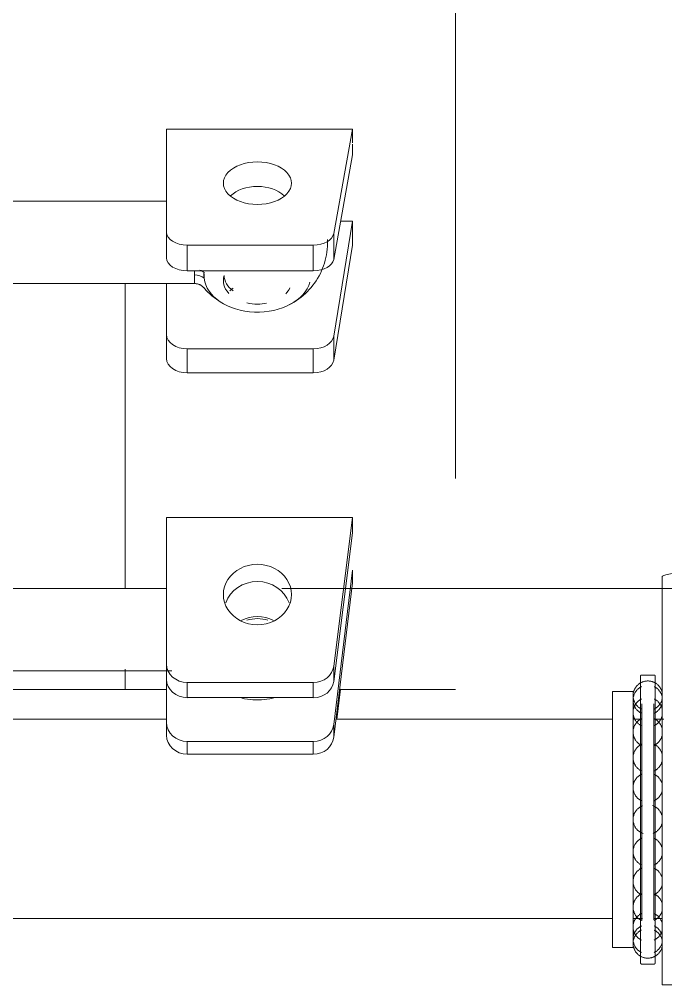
# Model space of a CAD drawing. Extents: x -181672 to 290600, y -29000 to 395522.
# Drawn here: x -6300.2 to -6143.7, y 37139 to 37372.8 of the extents above; entities that cross this region are included whole.
import ezdxf

# ---------------------------------------------------------------- set-up
doc = ezdxf.new("R2010")
doc.units = 0
doc.header["$LTSCALE"] = 10
doc.layers.add('XFM7P20PCW$0$M-EQPM-2', color=252, linetype='Continuous', lineweight=9)
doc.layers.add('XFM7P20PCW$0$M-EQPM-3', color=252, linetype='Continuous', lineweight=9)

# ---------------------------------------------------------------- blocks, each defined once
blk = doc.blocks.new('XFM7P20PCW$0$A$C33a3deab')
at = {"layer": 'XFM7P20PCW$0$M-EQPM-2'}
for p, q in [((949.99, 1354.91), (949.99, 1744.92)), ((894.49, 1472.92), (894.49, 1505.03)), ((901.69, 1505.47), (901.69, 1462.92)), ((796.18, 1472.92), (870.13, 1472.92)), ((870.13, 1472.92), (796.18, 1472.92)), ((796.18, 1472.92), (870.13, 1472.92)), ((870.13, 1472.92), (796.18, 1472.92)), ((889.56, 1472.92), (893.57, 1472.92)), ((894.39, 1472.92), (889.56, 1472.92)), ((889.56, 1472.92), (894.39, 1472.92)), ((893.57, 1472.92), (889.56, 1472.92)), ((894.49, 1462.92), (894.49, 1472.92)), ((758.72, 1417.92), (758.72, 1462.92)), ((758.72, 1462.92), (762.06, 1462.92)), ((758.72, 1462.92), (783.71, 1462.92)), ((762.35, 1462.92), (764.96, 1462.92)), ((789.95, 1462.92), (764.96, 1462.92)), ((789.95, 1462.92), (783.71, 1462.92)), ((783.71, 1462.92), (789.95, 1462.92)), ((796.13, 1462.92), (808.52, 1462.92)), ((814.33, 1462.92), (796.13, 1462.92)), ((814.33, 1462.92), (808.52, 1462.92)), ((808.52, 1462.92), (814.33, 1462.92)), ((852.84, 1417.92), (852.84, 1462.92)), ((852.84, 1462.92), (856.53, 1462.92)), ((852.84, 1462.92), (888.34, 1462.92)), ((892.03, 1462.92), (856.53, 1462.92)), ((865.56, 1462.92), (868.65, 1462.92)), ((865.56, 1462.92), (870.05, 1462.92)), ((870.05, 1462.92), (868.65, 1462.92)), ((892.03, 1462.92), (888.34, 1462.92)), ((888.34, 1462.92), (892.03, 1462.92)), ((889.75, 1462.92), (902.46, 1462.92)), ((905.55, 1462.92), (889.75, 1462.92)), ((894.39, 1462.92), (901.79, 1462.92)), ((901.79, 1462.92), (894.39, 1462.92)), ((905.55, 1462.92), (902.46, 1462.92)), ((902.46, 1462.92), (905.55, 1462.92)), ((793.08, 1457.92), (786.83, 1457.92)), ((786.83, 1457.92), (786.83, 1427.4)), ((793.08, 1427.4), (793.08, 1457.92)), ((817.77, 1457.92), (811.96, 1457.92)), ((811.96, 1457.92), (811.96, 1427.4)), ((817.77, 1427.4), (817.77, 1457.92)), ((896.46, 1457.92), (892.78, 1457.92)), ((892.78, 1457.92), (892.78, 1427.4)), ((896.46, 1427.4), (896.46, 1457.92)), ((910.16, 1457.92), (907.07, 1457.92)), ((907.07, 1457.92), (907.07, 1427.4)), ((910.16, 1427.4), (910.16, 1457.92)), ((870, 636.55), (869.99, 1434.99)), ((786.83, 1427.4), (793.08, 1427.4)), ((811.96, 1427.4), (817.77, 1427.4)), ((892.78, 1427.4), (896.46, 1427.4)), ((907.07, 1427.4), (910.16, 1427.4)), ((784.05, 1422.43), (758.72, 1417.92)), ((764.96, 1417.92), (790.3, 1422.43)), ((808.9, 1422.43), (781.03, 1417.92)), ((790.3, 1422.43), (784.05, 1422.43)), ((786.84, 1417.92), (814.71, 1422.43)), ((814.71, 1422.43), (808.9, 1422.43)), ((888.83, 1422.43), (852.84, 1417.92)), ((856.53, 1417.92), (892.52, 1422.43)), ((902.97, 1422.43), (865.56, 1417.92)), ((868.65, 1417.92), (906.06, 1422.43)), ((892.52, 1422.43), (888.83, 1422.43)), ((901.69, 1421.9), (901.69, 1354.91)), ((906.06, 1422.43), (902.97, 1422.43)), ((781.03, 1417.92), (781.03, 1420.78)), ((901.74, 1421.71), (894.39, 1420.83)), ((894.49, 1392.92), (894.49, 1421.03)), ((762.06, 1417.92), (758.72, 1417.92)), ((764.96, 1417.92), (762.35, 1417.92)), ((786.84, 1417.92), (781.03, 1417.92)), ((856.53, 1417.92), (852.84, 1417.92)), ((868.65, 1417.92), (865.56, 1417.92)), ((843.4, 1392.92), (490, 1392.92)), ((490, 1392.92), (818.58, 1392.92)), ((818.58, 1392.92), (490, 1392.92)), ((558.32, 1392.92), (842.58, 1392.92)), ((869.99, 1342.8), (869.99, 1392.92)), ((894.99, 1354.91), (894.99, 1349.91)), ((894.99, 1354.91), (897.91, 1354.91)), ((956.99, 1354.91), (894.99, 1354.91)), ((898.73, 1354.91), (901.53, 1354.91)), ((902.5, 1354.91), (934.09, 1354.91)), ((934.54, 1354.91), (949.48, 1354.91)), ((950.45, 1354.91), (956.99, 1354.91)), ((956.99, 1349.91), (956.99, 1354.91)), ((897.91, 1349.91), (894.99, 1349.91)), ((894.99, 1349.91), (956.99, 1349.91)), ((901.53, 1349.91), (898.73, 1349.91)), ((901.69, 1349.91), (901.69, 1347.86)), ((934.09, 1349.91), (902.5, 1349.91)), ((949.48, 1349.91), (934.54, 1349.91)), ((949.99, 1347.7), (949.99, 1349.91)), ((956.99, 1349.91), (950.45, 1349.91)), ((890.99, 1347.86), (890.99, 1344.89)), ((925.99, 1348.16), (891.39, 1348.16)), ((891.39, 1348.16), (901.68, 1348.16)), ((897.94, 1347.86), (925.99, 1347.86)), ((901.52, 1347.86), (898.63, 1347.86)), ((900.01, 1348.16), (901.56, 1348.16)), ((901.56, 1348.16), (900.01, 1348.16)), ((901.56, 1348.16), (925.99, 1348.16)), ((925.99, 1348.16), (950.42, 1348.16)), ((925.99, 1348.16), (960.59, 1348.16)), ((950.46, 1347.86), (925.99, 1347.86)), ((960.59, 1348.16), (949.99, 1348.16)), ((951.97, 1348.16), (950.42, 1348.16)), ((950.42, 1348.16), (951.97, 1348.16)), ((960.99, 1344.89), (960.99, 1347.86)), ((925.99, 1344.89), (897.94, 1344.89)), ((898.63, 1344.89), (901.69, 1344.89)), ((901.69, 1344.89), (901.69, 1342.52)), ((925.99, 1344.89), (950.29, 1344.89)), ((949.99, 1342.9), (949.99, 1344.89)), ((965.99, 1342.91), (867.17, 1342.91)), ((965.99, 1342.91), (867.17, 1342.91)), ((868.41, 1342.91), (867.17, 1342.91)), ((869.99, 1342.91), (901.72, 1342.91)), ((901.68, 1344.59), (891.39, 1344.59)), ((891.39, 1344.59), (925.99, 1344.59)), ((900.01, 1344.59), (901.56, 1344.59)), ((901.56, 1344.59), (900.01, 1344.59)), ((925.99, 1344.59), (901.56, 1344.59)), ((902.43, 1342.91), (925.99, 1342.91)), ((950.42, 1344.59), (925.99, 1344.59)), ((960.59, 1344.59), (925.99, 1344.59)), ((934.1, 1342.91), (925.99, 1342.91)), ((949.56, 1342.91), (934.84, 1342.91)), ((949.95, 1342.91), (965.99, 1342.91)), ((949.98, 1344.59), (960.59, 1344.59)), ((951.97, 1344.59), (950.42, 1344.59)), ((950.42, 1344.59), (951.97, 1344.59)), ((965.99, 1335.91), (965.99, 1342.91))]:
    blk.add_line(p, q, dxfattribs=at)
at = {"layer": 'XFM7P20PCW$0$M-EQPM-2', "flags": 128}
for points in [[(892.42, 1346.37), (892.42, 1346.51), (892.43, 1346.66), (892.44, 1346.8), (892.46, 1346.94), (892.49, 1347.08), (892.52, 1347.22), (892.56, 1347.36), (892.6, 1347.5), (892.65, 1347.63), (892.7, 1347.76), (892.76, 1347.89), (892.82, 1348.02), (892.89, 1348.15), (892.96, 1348.27), (893.04, 1348.39), (893.13, 1348.5), (893.21, 1348.62), (893.3, 1348.73), (893.4, 1348.83), (893.5, 1348.93), (893.61, 1349.03), (893.71, 1349.12), (893.83, 1349.21), (893.94, 1349.3), (894.06, 1349.38), (894.18, 1349.45), (894.31, 1349.52), (894.43, 1349.59), (894.56, 1349.65), (894.7, 1349.7), (894.83, 1349.75), (894.97, 1349.79), (895.1, 1349.83), (895.24, 1349.86), (895.38, 1349.89)], [(893.78, 1347.89), (893.84, 1348.02), (893.91, 1348.15), (893.99, 1348.27), (894.06, 1348.39), (894.15, 1348.5), (894.24, 1348.62), (894.33, 1348.73), (894.42, 1348.83), (894.52, 1348.93), (894.63, 1349.03), (894.74, 1349.12), (894.85, 1349.21), (894.96, 1349.3), (895.08, 1349.38), (895.2, 1349.45), (895.33, 1349.52), (895.46, 1349.59), (895.59, 1349.65), (895.72, 1349.7), (895.85, 1349.75), (895.99, 1349.79), (896.13, 1349.83), (896.27, 1349.86), (896.41, 1349.89), (896.55, 1349.91), (896.69, 1349.93), (896.83, 1349.94)], [(893.78, 1347.89), (893.84, 1348.02), (893.91, 1348.15), (893.99, 1348.27), (894.06, 1348.39), (894.15, 1348.5), (894.24, 1348.62), (894.33, 1348.73), (894.42, 1348.83), (894.52, 1348.93), (894.63, 1349.03), (894.74, 1349.12), (894.85, 1349.21), (894.96, 1349.3), (895.08, 1349.38), (895.2, 1349.45), (895.33, 1349.52), (895.46, 1349.59), (895.59, 1349.65), (895.72, 1349.7), (895.85, 1349.75), (895.99, 1349.79), (896.13, 1349.83), (896.27, 1349.86)], [(896.7, 1349.87), (896.84, 1349.84), (896.98, 1349.8), (897.11, 1349.76), (897.25, 1349.71), (897.38, 1349.66), (897.51, 1349.6), (897.64, 1349.54), (897.77, 1349.47), (897.89, 1349.4), (898.01, 1349.32), (898.12, 1349.24), (898.24, 1349.15), (898.35, 1349.06), (898.45, 1348.96), (898.55, 1348.86), (898.65, 1348.76), (898.74, 1348.65), (898.83, 1348.54), (898.92, 1348.42), (899, 1348.3), (899.07, 1348.18), (899.14, 1348.06), (899.21, 1347.93)], [(896.78, 1347.89), (896.84, 1348.02), (896.91, 1348.15), (896.98, 1348.27), (897.06, 1348.39), (897.14, 1348.5), (897.23, 1348.62), (897.32, 1348.73), (897.42, 1348.83), (897.52, 1348.93), (897.63, 1349.03), (897.73, 1349.12), (897.85, 1349.21), (897.96, 1349.3), (898.08, 1349.38), (898.2, 1349.45), (898.33, 1349.52), (898.45, 1349.59), (898.58, 1349.65), (898.72, 1349.7), (898.85, 1349.75), (898.99, 1349.79), (899.12, 1349.83), (899.26, 1349.86), (899.4, 1349.89), (899.54, 1349.91), (899.69, 1349.93), (899.83, 1349.94), (899.97, 1349.94)], [(896.78, 1347.89), (896.84, 1348.02), (896.91, 1348.15), (896.98, 1348.27), (897.06, 1348.39), (897.14, 1348.5), (897.23, 1348.62), (897.32, 1348.73), (897.42, 1348.83), (897.52, 1348.93), (897.63, 1349.03), (897.73, 1349.12), (897.85, 1349.21), (897.96, 1349.3), (898.08, 1349.38), (898.2, 1349.45), (898.33, 1349.52), (898.45, 1349.59), (898.58, 1349.65), (898.72, 1349.7), (898.85, 1349.75), (898.99, 1349.79), (899.12, 1349.83), (899.26, 1349.86)], [(897.72, 1349.87), (897.86, 1349.84), (898, 1349.8), (898.14, 1349.76), (898.27, 1349.71), (898.4, 1349.66), (898.53, 1349.6), (898.66, 1349.54), (898.79, 1349.47), (898.91, 1349.4), (899.03, 1349.32), (899.15, 1349.24), (899.26, 1349.15), (899.37, 1349.06), (899.47, 1348.96), (899.57, 1348.86), (899.67, 1348.76), (899.77, 1348.65), (899.85, 1348.54), (899.94, 1348.42), (900.02, 1348.3), (900.09, 1348.18), (900.16, 1348.06), (900.23, 1347.93)], [(897.72, 1349.87), (897.86, 1349.84), (898, 1349.8), (898.14, 1349.76), (898.27, 1349.71), (898.4, 1349.66), (898.53, 1349.6), (898.66, 1349.54), (898.79, 1349.47), (898.91, 1349.4), (899.03, 1349.32), (899.15, 1349.24), (899.26, 1349.15), (899.37, 1349.06), (899.47, 1348.96), (899.57, 1348.86), (899.67, 1348.76), (899.77, 1348.65), (899.85, 1348.54), (899.94, 1348.42), (900.02, 1348.3), (900.09, 1348.18), (900.16, 1348.06), (900.23, 1347.93)], [(900.15, 1349.94), (900.29, 1349.93), (900.44, 1349.92), (900.58, 1349.9)], [(900.72, 1349.87), (900.86, 1349.84), (901, 1349.8), (901.13, 1349.76), (901.27, 1349.71), (901.4, 1349.66), (901.53, 1349.6), (901.66, 1349.54)], [(900.72, 1349.87), (900.86, 1349.84), (901, 1349.8), (901.13, 1349.76), (901.27, 1349.71), (901.4, 1349.66), (901.53, 1349.6), (901.66, 1349.54), (901.78, 1349.47), (901.91, 1349.4), (902.03, 1349.32), (902.14, 1349.24), (902.26, 1349.15), (902.36, 1349.06), (902.47, 1348.96), (902.57, 1348.86), (902.67, 1348.76), (902.76, 1348.65), (902.85, 1348.54), (902.94, 1348.42), (903.02, 1348.3), (903.09, 1348.18), (903.16, 1348.06), (903.22, 1347.93)], [(901.55, 1347.89), (901.61, 1348.02), (901.68, 1348.15), (901.75, 1348.27), (901.83, 1348.39), (901.91, 1348.5), (902, 1348.62), (902.09, 1348.73), (902.19, 1348.83), (902.29, 1348.93), (902.39, 1349.03), (902.5, 1349.12), (902.61, 1349.21), (902.73, 1349.3), (902.85, 1349.38), (902.97, 1349.45), (903.09, 1349.52), (903.22, 1349.59), (903.35, 1349.65), (903.48, 1349.7), (903.62, 1349.75), (903.75, 1349.79), (903.89, 1349.83), (904.03, 1349.86), (904.17, 1349.89), (904.31, 1349.91), (904.45, 1349.93), (904.6, 1349.94), (904.74, 1349.94)], [(904.92, 1349.94), (905.06, 1349.93), (905.2, 1349.92), (905.35, 1349.9), (905.49, 1349.87), (905.63, 1349.84), (905.76, 1349.8), (905.9, 1349.76), (906.04, 1349.71), (906.17, 1349.66), (906.3, 1349.6), (906.43, 1349.54), (906.55, 1349.47), (906.67, 1349.4), (906.79, 1349.32), (906.91, 1349.24), (907.02, 1349.15), (907.13, 1349.06), (907.24, 1348.96), (907.34, 1348.86), (907.44, 1348.76), (907.53, 1348.65), (907.62, 1348.54), (907.7, 1348.42), (907.78, 1348.3), (907.86, 1348.18), (907.93, 1348.06), (907.99, 1347.93)], [(907.76, 1347.89), (907.82, 1348.02), (907.89, 1348.15), (907.96, 1348.27), (908.04, 1348.39), (908.13, 1348.5), (908.21, 1348.62), (908.3, 1348.73), (908.4, 1348.83), (908.5, 1348.93), (908.61, 1349.03), (908.71, 1349.12), (908.83, 1349.21), (908.94, 1349.3), (909.06, 1349.38), (909.18, 1349.45), (909.31, 1349.52), (909.43, 1349.59), (909.56, 1349.65), (909.7, 1349.7), (909.83, 1349.75), (909.97, 1349.79), (910.1, 1349.83), (910.24, 1349.86), (910.38, 1349.89), (910.52, 1349.91), (910.67, 1349.93), (910.81, 1349.94), (910.95, 1349.94), (910.99, 1349.94)], [(910.99, 1349.94), (911.13, 1349.94), (911.28, 1349.93), (911.42, 1349.92), (911.56, 1349.9), (911.7, 1349.87), (911.84, 1349.84), (911.98, 1349.8), (912.11, 1349.76), (912.25, 1349.71), (912.38, 1349.66), (912.51, 1349.6), (912.64, 1349.54), (912.77, 1349.47), (912.89, 1349.4), (913.01, 1349.32), (913.12, 1349.24), (913.24, 1349.15), (913.35, 1349.06), (913.45, 1348.96), (913.55, 1348.86), (913.65, 1348.76), (913.74, 1348.65), (913.83, 1348.54), (913.92, 1348.42), (914, 1348.3), (914.07, 1348.18), (914.14, 1348.06), (914.21, 1347.93)], [(914.99, 1347.89), (915.06, 1348.02), (915.13, 1348.15), (915.2, 1348.27), (915.28, 1348.39), (915.36, 1348.5), (915.45, 1348.62), (915.54, 1348.73), (915.64, 1348.83), (915.74, 1348.93), (915.84, 1349.03), (915.95, 1349.12), (916.06, 1349.21), (916.18, 1349.3), (916.3, 1349.38), (916.42, 1349.45), (916.54, 1349.52), (916.67, 1349.59), (916.8, 1349.65), (916.93, 1349.7), (917.07, 1349.75), (917.2, 1349.79), (917.34, 1349.83), (917.48, 1349.86), (917.62, 1349.89), (917.76, 1349.91), (917.9, 1349.93), (918.04, 1349.94), (918.19, 1349.94), (918.23, 1349.94)], [(918.23, 1349.94), (918.37, 1349.94), (918.51, 1349.93), (918.65, 1349.92), (918.79, 1349.9), (918.94, 1349.87), (919.07, 1349.84), (919.21, 1349.8), (919.35, 1349.76), (919.48, 1349.71), (919.62, 1349.66), (919.75, 1349.6), (919.88, 1349.54), (920, 1349.47), (920.12, 1349.4), (920.24, 1349.32), (920.36, 1349.24), (920.47, 1349.15), (920.58, 1349.06), (920.69, 1348.96), (920.79, 1348.86), (920.89, 1348.76), (920.98, 1348.65), (921.07, 1348.54), (921.15, 1348.42), (921.23, 1348.3), (921.31, 1348.18), (921.38, 1348.06), (921.44, 1347.93)], [(922.65, 1347.63), (922.7, 1347.76), (922.76, 1347.89), (922.82, 1348.02), (922.89, 1348.15), (922.96, 1348.27), (923.04, 1348.39), (923.13, 1348.5), (923.21, 1348.62), (923.3, 1348.73), (923.4, 1348.83), (923.5, 1348.93), (923.61, 1349.03), (923.71, 1349.12), (923.83, 1349.21), (923.94, 1349.3), (924.06, 1349.38), (924.18, 1349.45), (924.31, 1349.52), (924.43, 1349.59), (924.56, 1349.65), (924.7, 1349.7), (924.83, 1349.75), (924.97, 1349.79), (925.1, 1349.83), (925.24, 1349.86), (925.38, 1349.89), (925.52, 1349.91), (925.67, 1349.93), (925.81, 1349.94), (925.95, 1349.94), (925.99, 1349.94)], [(925.99, 1349.94), (926.13, 1349.94), (926.28, 1349.93), (926.42, 1349.92), (926.56, 1349.9), (926.7, 1349.87), (926.84, 1349.84), (926.98, 1349.8), (927.11, 1349.76), (927.25, 1349.71), (927.38, 1349.66), (927.51, 1349.6), (927.64, 1349.54), (927.77, 1349.47), (927.89, 1349.4), (928.01, 1349.32), (928.12, 1349.24), (928.24, 1349.15), (928.35, 1349.06), (928.45, 1348.96), (928.55, 1348.86), (928.65, 1348.76), (928.74, 1348.65), (928.83, 1348.54), (928.92, 1348.42), (929, 1348.3), (929.07, 1348.18), (929.14, 1348.06), (929.21, 1347.93), (929.27, 1347.8), (929.32, 1347.67), (929.37, 1347.53)], [(930.52, 1347.89), (930.59, 1348.02), (930.66, 1348.15), (930.73, 1348.27), (930.81, 1348.39), (930.89, 1348.5), (930.98, 1348.62), (931.07, 1348.73), (931.17, 1348.83), (931.27, 1348.93), (931.37, 1349.03), (931.48, 1349.12), (931.59, 1349.21), (931.71, 1349.3), (931.82, 1349.38), (931.95, 1349.45), (932.07, 1349.52), (932.2, 1349.59), (932.33, 1349.65), (932.46, 1349.7), (932.59, 1349.75), (932.73, 1349.79), (932.87, 1349.83), (933.01, 1349.86), (933.15, 1349.89), (933.29, 1349.91), (933.43, 1349.93), (933.57, 1349.94), (933.72, 1349.94), (933.75, 1349.94)], [(933.75, 1349.94), (933.9, 1349.94), (934.04, 1349.93), (934.18, 1349.92), (934.32, 1349.9), (934.46, 1349.87), (934.6, 1349.84), (934.74, 1349.8), (934.88, 1349.76), (935.01, 1349.71), (935.15, 1349.66), (935.28, 1349.6), (935.4, 1349.54), (935.53, 1349.47), (935.65, 1349.4), (935.77, 1349.32), (935.89, 1349.24), (936, 1349.15), (936.11, 1349.06), (936.22, 1348.96), (936.32, 1348.86), (936.41, 1348.76), (936.51, 1348.65), (936.6, 1348.54), (936.68, 1348.42), (936.76, 1348.3), (936.84, 1348.18), (936.91, 1348.06), (936.97, 1347.93)], [(937.76, 1347.89), (937.82, 1348.02), (937.89, 1348.15), (937.96, 1348.27), (938.04, 1348.39), (938.13, 1348.5), (938.21, 1348.62), (938.3, 1348.73), (938.4, 1348.83), (938.5, 1348.93), (938.61, 1349.03), (938.71, 1349.12), (938.83, 1349.21), (938.94, 1349.3), (939.06, 1349.38), (939.18, 1349.45), (939.31, 1349.52), (939.43, 1349.59), (939.56, 1349.65), (939.7, 1349.7), (939.83, 1349.75), (939.97, 1349.79), (940.1, 1349.83), (940.24, 1349.86), (940.38, 1349.89), (940.52, 1349.91), (940.67, 1349.93), (940.81, 1349.94), (940.95, 1349.94), (940.99, 1349.94)], [(940.99, 1349.94), (941.13, 1349.94), (941.28, 1349.93), (941.42, 1349.92), (941.56, 1349.9), (941.7, 1349.87), (941.84, 1349.84), (941.98, 1349.8), (942.11, 1349.76), (942.25, 1349.71), (942.38, 1349.66), (942.51, 1349.6), (942.64, 1349.54), (942.77, 1349.47), (942.89, 1349.4), (943.01, 1349.32), (943.12, 1349.24), (943.24, 1349.15), (943.35, 1349.06), (943.45, 1348.96), (943.55, 1348.86), (943.65, 1348.76), (943.74, 1348.65), (943.83, 1348.54), (943.92, 1348.42), (944, 1348.3), (944.07, 1348.18), (944.14, 1348.06), (944.21, 1347.93)], [(943.97, 1347.89), (944.04, 1348.02), (944.1, 1348.15), (944.18, 1348.27), (944.26, 1348.39), (944.34, 1348.5), (944.43, 1348.62), (944.52, 1348.73), (944.61, 1348.83), (944.71, 1348.93), (944.82, 1349.03), (944.93, 1349.12), (945.04, 1349.21), (945.15, 1349.3), (945.27, 1349.38), (945.4, 1349.45), (945.52, 1349.52), (945.65, 1349.59), (945.78, 1349.65), (945.91, 1349.7), (946.04, 1349.75), (946.18, 1349.79), (946.32, 1349.83), (946.46, 1349.86), (946.6, 1349.89), (946.74, 1349.91), (946.88, 1349.93), (947.02, 1349.94), (947.16, 1349.94)], [(947.35, 1349.94), (947.49, 1349.93), (947.63, 1349.92), (947.77, 1349.9), (947.91, 1349.87), (948.05, 1349.84), (948.19, 1349.8), (948.33, 1349.76), (948.46, 1349.71), (948.59, 1349.66), (948.72, 1349.6), (948.85, 1349.54), (948.98, 1349.47), (949.1, 1349.4), (949.22, 1349.32), (949.34, 1349.24), (949.45, 1349.15), (949.56, 1349.06), (949.66, 1348.96), (949.77, 1348.86), (949.86, 1348.76), (949.96, 1348.65), (950.05, 1348.54), (950.13, 1348.42), (950.21, 1348.3), (950.28, 1348.18), (950.35, 1348.06), (950.42, 1347.93)], [(948.74, 1347.89), (948.8, 1348.02), (948.87, 1348.15), (948.94, 1348.27), (949.02, 1348.39), (949.11, 1348.5), (949.19, 1348.62), (949.29, 1348.73), (949.38, 1348.83), (949.48, 1348.93), (949.59, 1349.03), (949.7, 1349.12), (949.81, 1349.21), (949.92, 1349.3), (950.04, 1349.38), (950.16, 1349.45), (950.29, 1349.52), (950.41, 1349.59), (950.54, 1349.65), (950.68, 1349.7), (950.81, 1349.75), (950.95, 1349.79), (951.08, 1349.83), (951.22, 1349.86)], [(950.04, 1349.38), (950.16, 1349.45), (950.29, 1349.52), (950.41, 1349.59), (950.54, 1349.65), (950.68, 1349.7), (950.81, 1349.75), (950.95, 1349.79), (951.08, 1349.83), (951.22, 1349.86)], [(951.51, 1349.91), (951.65, 1349.93), (951.79, 1349.94), (951.93, 1349.94)], [(951.74, 1347.89), (951.8, 1348.02), (951.87, 1348.15), (951.94, 1348.27), (952.02, 1348.39), (952.1, 1348.5), (952.19, 1348.62), (952.28, 1348.73), (952.38, 1348.83), (952.48, 1348.93), (952.58, 1349.03), (952.69, 1349.12), (952.8, 1349.21), (952.92, 1349.3), (953.04, 1349.38), (953.16, 1349.45), (953.28, 1349.52), (953.41, 1349.59), (953.54, 1349.65), (953.67, 1349.7), (953.81, 1349.75), (953.94, 1349.79), (954.08, 1349.83), (954.22, 1349.86)], [(951.74, 1347.89), (951.8, 1348.02), (951.87, 1348.15), (951.94, 1348.27), (952.02, 1348.39), (952.1, 1348.5), (952.19, 1348.62), (952.28, 1348.73), (952.38, 1348.83), (952.48, 1348.93), (952.58, 1349.03), (952.69, 1349.12), (952.8, 1349.21), (952.92, 1349.3), (953.04, 1349.38), (953.16, 1349.45), (953.28, 1349.52), (953.41, 1349.59), (953.54, 1349.65), (953.67, 1349.7), (953.81, 1349.75), (953.94, 1349.79), (954.08, 1349.83), (954.22, 1349.86)], [(952.11, 1349.94), (952.26, 1349.93), (952.4, 1349.92), (952.54, 1349.9), (952.68, 1349.87), (952.82, 1349.84), (952.96, 1349.8), (953.09, 1349.76), (953.23, 1349.71), (953.36, 1349.66), (953.49, 1349.6), (953.62, 1349.54), (953.75, 1349.47), (953.87, 1349.4), (953.99, 1349.32), (954.1, 1349.24), (954.22, 1349.15), (954.33, 1349.06), (954.43, 1348.96), (954.53, 1348.86), (954.63, 1348.76), (954.72, 1348.65), (954.81, 1348.54), (954.9, 1348.42), (954.98, 1348.3), (955.05, 1348.18), (955.12, 1348.06), (955.19, 1347.93)], [(952.68, 1349.87), (952.82, 1349.84), (952.96, 1349.8), (953.09, 1349.76), (953.23, 1349.71), (953.36, 1349.66), (953.49, 1349.6), (953.62, 1349.54), (953.75, 1349.47), (953.87, 1349.4), (953.99, 1349.32), (954.1, 1349.24), (954.22, 1349.15), (954.33, 1349.06), (954.43, 1348.96), (954.53, 1348.86), (954.63, 1348.76), (954.72, 1348.65), (954.81, 1348.54), (954.9, 1348.42), (954.98, 1348.3), (955.05, 1348.18), (955.12, 1348.06), (955.19, 1347.93)], [(952.76, 1347.89), (952.82, 1348.02), (952.89, 1348.15), (952.96, 1348.27), (953.04, 1348.39), (953.13, 1348.5), (953.21, 1348.62), (953.3, 1348.73), (953.4, 1348.83), (953.5, 1348.93), (953.61, 1349.03), (953.71, 1349.12), (953.83, 1349.21), (953.94, 1349.3), (954.06, 1349.38), (954.18, 1349.45), (954.31, 1349.52), (954.43, 1349.59), (954.56, 1349.65), (954.7, 1349.7), (954.83, 1349.75), (954.97, 1349.79), (955.1, 1349.83), (955.24, 1349.86)], [(955.25, 1349.93), (955.4, 1349.92), (955.54, 1349.9), (955.68, 1349.87), (955.82, 1349.84), (955.96, 1349.8), (956.09, 1349.76), (956.23, 1349.71), (956.36, 1349.66), (956.49, 1349.6), (956.62, 1349.54), (956.74, 1349.47), (956.87, 1349.4), (956.98, 1349.32), (957.1, 1349.24), (957.21, 1349.15), (957.32, 1349.06), (957.43, 1348.96), (957.53, 1348.86), (957.63, 1348.76), (957.72, 1348.65), (957.81, 1348.54), (957.89, 1348.42), (957.97, 1348.3), (958.05, 1348.18), (958.12, 1348.06), (958.18, 1347.93)], [(955.68, 1349.87), (955.82, 1349.84), (955.96, 1349.8), (956.09, 1349.76), (956.23, 1349.71), (956.36, 1349.66), (956.49, 1349.6), (956.62, 1349.54), (956.74, 1349.47), (956.87, 1349.4), (956.98, 1349.32), (957.1, 1349.24), (957.21, 1349.15), (957.32, 1349.06), (957.43, 1348.96), (957.53, 1348.86), (957.63, 1348.76), (957.72, 1348.65), (957.81, 1348.54), (957.89, 1348.42), (957.97, 1348.3), (958.05, 1348.18), (958.12, 1348.06), (958.18, 1347.93)], [(956.56, 1349.9), (956.7, 1349.87), (956.84, 1349.84), (956.98, 1349.8), (957.11, 1349.76), (957.25, 1349.71), (957.38, 1349.66), (957.51, 1349.6), (957.64, 1349.54), (957.77, 1349.47), (957.89, 1349.4), (958.01, 1349.32), (958.12, 1349.24), (958.24, 1349.15), (958.35, 1349.06), (958.45, 1348.96), (958.55, 1348.86), (958.65, 1348.76), (958.74, 1348.65), (958.83, 1348.54), (958.92, 1348.42), (959, 1348.3), (959.07, 1348.18), (959.14, 1348.06), (959.21, 1347.93), (959.27, 1347.8), (959.32, 1347.67), (959.37, 1347.53), (959.41, 1347.4), (959.45, 1347.26), (959.48, 1347.12), (959.51, 1346.98), (959.53, 1346.84), (959.55, 1346.7), (959.56, 1346.55), (959.56, 1346.41), (959.56, 1346.37)], [(890.99, 1347.86), (890.99, 1347.87), (890.99, 1347.88), (890.99, 1347.89), (890.99, 1347.91), (891, 1347.92), (891, 1347.93), (891, 1347.94), (891.01, 1347.95), (891.01, 1347.96), (891.01, 1347.97), (891.02, 1347.99), (891.02, 1348), (891.03, 1348.01), (891.04, 1348.02), (891.04, 1348.03), (891.05, 1348.04), (891.06, 1348.05), (891.06, 1348.06), (891.07, 1348.06), (891.08, 1348.07), (891.09, 1348.08), (891.1, 1348.09), (891.11, 1348.1), (891.12, 1348.1), (891.13, 1348.11), (891.14, 1348.12), (891.15, 1348.12), (891.16, 1348.13), (891.17, 1348.13), (891.18, 1348.14), (891.19, 1348.14), (891.2, 1348.15), (891.22, 1348.15), (891.23, 1348.15), (891.24, 1348.15), (891.25, 1348.16), (891.26, 1348.16), (891.28, 1348.16), (891.29, 1348.16), (891.29, 1348.16)], [(925.99, 1348.16), (924.6, 1348.16), (923.22, 1348.16), (921.84, 1348.16), (920.46, 1348.16), (919.1, 1348.16), (917.74, 1348.16), (916.4, 1348.16), (915.07, 1348.16), (913.77, 1348.16), (912.48, 1348.16), (911.21, 1348.16), (909.97, 1348.16), (908.75, 1348.16), (907.56, 1348.16), (906.4, 1348.16), (905.27, 1348.16), (904.17, 1348.16), (903.11, 1348.16), (902.08, 1348.16), (901.1, 1348.16), (900.15, 1348.16), (899.25, 1348.16), (898.38, 1348.16), (897.56, 1348.16), (896.79, 1348.16), (896.06, 1348.16), (895.39, 1348.16), (894.76, 1348.16), (894.18, 1348.16), (893.65, 1348.16), (893.17, 1348.16), (892.75, 1348.16), (892.38, 1348.16), (892.06, 1348.16), (891.8, 1348.16), (891.59, 1348.16), (891.43, 1348.16), (891.34, 1348.16), (891.29, 1348.16)], [(891.29, 1348.16), (891.32, 1348.16), (891.4, 1348.16), (891.54, 1348.16), (891.73, 1348.16), (891.98, 1348.16), (892.28, 1348.16), (892.64, 1348.16), (893.05, 1348.16), (893.51, 1348.16), (894.03, 1348.16), (894.6, 1348.16), (895.21, 1348.16), (895.88, 1348.16), (896.59, 1348.16), (897.35, 1348.16), (898.16, 1348.16), (899.01, 1348.16), (899.9, 1348.16), (900.84, 1348.16), (901.81, 1348.16)], [(960.69, 1348.16), (960.66, 1348.16), (960.58, 1348.16), (960.44, 1348.16), (960.25, 1348.16), (960, 1348.16), (959.7, 1348.16), (959.34, 1348.16), (958.93, 1348.16), (958.47, 1348.16), (957.95, 1348.16), (957.39, 1348.16), (956.77, 1348.16), (956.1, 1348.16), (955.39, 1348.16), (954.63, 1348.16), (953.82, 1348.16), (952.97, 1348.16), (952.08, 1348.16), (951.14, 1348.16), (950.17, 1348.16), (949.15, 1348.16), (948.1, 1348.16), (947.01, 1348.16), (945.89, 1348.16), (944.74, 1348.16), (943.56, 1348.16), (942.35, 1348.16), (941.11, 1348.16), (939.85, 1348.16), (938.56, 1348.16), (937.26, 1348.16), (935.94, 1348.16), (934.6, 1348.16), (933.25, 1348.16), (931.89, 1348.16), (930.52, 1348.16), (929.14, 1348.16), (927.75, 1348.16), (926.36, 1348.16), (925.99, 1348.16)], [(949.96, 1348.65), (950.05, 1348.54), (950.13, 1348.42), (950.21, 1348.3), (950.28, 1348.18)], [(950.88, 1348.16), (951.83, 1348.16), (952.73, 1348.16), (953.6, 1348.16), (954.42, 1348.16), (955.19, 1348.16), (955.92, 1348.16), (956.59, 1348.16), (957.22, 1348.16), (957.8, 1348.16), (958.33, 1348.16), (958.81, 1348.16), (959.23, 1348.16), (959.6, 1348.16), (959.92, 1348.16), (960.19, 1348.16), (960.39, 1348.16), (960.55, 1348.16), (960.65, 1348.16), (960.69, 1348.16)], [(960.69, 1348.16), (960.7, 1348.16), (960.71, 1348.16), (960.73, 1348.16), (960.74, 1348.15), (960.75, 1348.15), (960.76, 1348.15), (960.77, 1348.15), (960.78, 1348.14), (960.8, 1348.14), (960.81, 1348.13), (960.82, 1348.13), (960.83, 1348.12), (960.84, 1348.12), (960.85, 1348.11), (960.86, 1348.11), (960.87, 1348.1), (960.88, 1348.09), (960.89, 1348.08), (960.9, 1348.08), (960.91, 1348.07), (960.91, 1348.06), (960.92, 1348.05), (960.93, 1348.04), (960.94, 1348.03), (960.94, 1348.02), (960.95, 1348.01), (960.95, 1348), (960.96, 1347.99), (960.97, 1347.98), (960.97, 1347.97), (960.97, 1347.96), (960.98, 1347.94), (960.98, 1347.93), (960.98, 1347.92), (960.99, 1347.91), (960.99, 1347.9), (960.99, 1347.88), (960.99, 1347.87), (960.99, 1347.86), (960.99, 1347.86)], [(891.29, 1344.59), (891.28, 1344.59), (891.27, 1344.59), (891.25, 1344.59), (891.24, 1344.59), (891.23, 1344.59), (891.22, 1344.59), (891.21, 1344.6), (891.2, 1344.6), (891.18, 1344.6), (891.17, 1344.61), (891.16, 1344.61), (891.15, 1344.62), (891.14, 1344.63), (891.13, 1344.63), (891.12, 1344.64), (891.11, 1344.65), (891.1, 1344.65), (891.09, 1344.66), (891.08, 1344.67), (891.08, 1344.68), (891.07, 1344.69), (891.06, 1344.69), (891.05, 1344.7), (891.04, 1344.71), (891.04, 1344.72), (891.03, 1344.73), (891.03, 1344.74), (891.02, 1344.75), (891.02, 1344.77), (891.01, 1344.78), (891.01, 1344.79), (891, 1344.8), (891, 1344.81), (891, 1344.82), (890.99, 1344.83), (890.99, 1344.85), (890.99, 1344.86), (890.99, 1344.87), (890.99, 1344.88), (890.99, 1344.89)], [(895, 1342.94), (894.87, 1342.98), (894.73, 1343.03), (894.6, 1343.08), (894.47, 1343.14), (894.34, 1343.2), (894.22, 1343.27), (894.09, 1343.35), (893.97, 1343.42), (893.86, 1343.51), (893.74, 1343.59), (893.63, 1343.69), (893.53, 1343.78), (893.43, 1343.88), (893.33, 1343.99), (893.24, 1344.1), (893.15, 1344.21), (893.06, 1344.32), (892.98, 1344.44), (892.91, 1344.56), (892.84, 1344.69), (892.78, 1344.82), (892.72, 1344.95), (892.66, 1345.08), (892.61, 1345.21), (892.57, 1345.35), (892.53, 1345.49), (892.5, 1345.62), (892.47, 1345.76), (892.45, 1345.91), (892.43, 1346.05), (892.42, 1346.19), (892.42, 1346.33), (892.42, 1346.37)], [(896.03, 1342.94), (895.89, 1342.98), (895.75, 1343.03), (895.62, 1343.08), (895.49, 1343.14), (895.36, 1343.2), (895.24, 1343.27), (895.12, 1343.35), (895, 1343.42), (894.88, 1343.51), (894.77, 1343.59), (894.66, 1343.69), (894.55, 1343.78), (894.45, 1343.88), (894.35, 1343.99), (894.26, 1344.1), (894.17, 1344.21), (894.09, 1344.32), (894.01, 1344.44), (893.93, 1344.56), (893.86, 1344.69), (893.8, 1344.82)], [(896.03, 1342.94), (895.89, 1342.98), (895.75, 1343.03), (895.62, 1343.08), (895.49, 1343.14), (895.36, 1343.2), (895.24, 1343.27), (895.12, 1343.35), (895, 1343.42), (894.88, 1343.51), (894.77, 1343.59), (894.66, 1343.69), (894.55, 1343.78), (894.45, 1343.88), (894.35, 1343.99), (894.26, 1344.1), (894.17, 1344.21), (894.09, 1344.32), (894.01, 1344.44), (893.93, 1344.56), (893.86, 1344.69), (893.8, 1344.82)], [(899.02, 1342.94), (898.89, 1342.98), (898.75, 1343.03), (898.62, 1343.08), (898.49, 1343.14), (898.36, 1343.2), (898.23, 1343.27), (898.11, 1343.35), (897.99, 1343.42), (897.88, 1343.51), (897.76, 1343.59), (897.65, 1343.69), (897.55, 1343.78), (897.45, 1343.88), (897.35, 1343.99), (897.26, 1344.1), (897.17, 1344.21), (897.08, 1344.32), (897, 1344.44), (896.93, 1344.56), (896.86, 1344.69), (896.79, 1344.82)], [(899.02, 1342.94), (898.89, 1342.98), (898.75, 1343.03), (898.62, 1343.08), (898.49, 1343.14), (898.36, 1343.2), (898.23, 1343.27), (898.11, 1343.35), (897.99, 1343.42), (897.88, 1343.51), (897.76, 1343.59), (897.65, 1343.69), (897.55, 1343.78), (897.45, 1343.88), (897.35, 1343.99), (897.26, 1344.1), (897.17, 1344.21), (897.08, 1344.32), (897, 1344.44), (896.93, 1344.56), (896.86, 1344.69), (896.79, 1344.82)], [(899.22, 1344.85), (899.16, 1344.72), (899.09, 1344.6), (899.02, 1344.47), (898.94, 1344.35), (898.86, 1344.24), (898.77, 1344.13), (898.68, 1344.02), (898.58, 1343.91), (898.48, 1343.81), (898.37, 1343.71), (898.27, 1343.62), (898.15, 1343.53), (898.04, 1343.45), (897.92, 1343.37), (897.8, 1343.29), (897.67, 1343.22), (897.55, 1343.16), (897.42, 1343.1), (897.28, 1343.04), (897.15, 1342.99), (897.01, 1342.95), (896.88, 1342.91)], [(900.24, 1344.85), (900.18, 1344.72), (900.11, 1344.6), (900.04, 1344.47), (899.96, 1344.35), (899.88, 1344.24), (899.79, 1344.13), (899.7, 1344.02), (899.6, 1343.91), (899.5, 1343.81), (899.4, 1343.71), (899.29, 1343.62), (899.18, 1343.53), (899.06, 1343.45), (898.94, 1343.37), (898.82, 1343.29), (898.7, 1343.22), (898.57, 1343.16), (898.44, 1343.1), (898.31, 1343.04), (898.17, 1342.99), (898.04, 1342.95), (898, 1342.94)], [(900.24, 1344.85), (900.18, 1344.72), (900.11, 1344.6), (900.04, 1344.47), (899.96, 1344.35), (899.88, 1344.24), (899.79, 1344.13), (899.7, 1344.02), (899.6, 1343.91), (899.5, 1343.81), (899.4, 1343.71), (899.29, 1343.62), (899.18, 1343.53), (899.06, 1343.45), (898.94, 1343.37), (898.82, 1343.29), (898.7, 1343.22), (898.57, 1343.16), (898.44, 1343.1), (898.31, 1343.04), (898.17, 1342.99), (898.04, 1342.95), (898, 1342.94)], [(903.24, 1344.85), (903.18, 1344.72), (903.11, 1344.6), (903.04, 1344.47), (902.96, 1344.35), (902.87, 1344.24), (902.79, 1344.13), (902.69, 1344.02), (902.6, 1343.91), (902.5, 1343.81), (902.39, 1343.71), (902.29, 1343.62), (902.17, 1343.53), (902.06, 1343.45), (901.94, 1343.37), (901.82, 1343.29), (901.69, 1343.22), (901.57, 1343.16), (901.44, 1343.1), (901.3, 1343.04), (901.17, 1342.99), (901.03, 1342.95), (900.9, 1342.91)], [(903.79, 1342.94), (903.65, 1342.98), (903.52, 1343.03), (903.39, 1343.08), (903.26, 1343.14), (903.13, 1343.2), (903, 1343.27), (902.88, 1343.35), (902.76, 1343.42), (902.64, 1343.51), (902.53, 1343.59), (902.42, 1343.69), (902.32, 1343.78), (902.21, 1343.88), (902.12, 1343.99), (902.02, 1344.1), (901.94, 1344.21), (901.85, 1344.32), (901.77, 1344.44), (901.7, 1344.56), (901.63, 1344.69), (901.56, 1344.82)], [(908.01, 1344.85), (907.95, 1344.72), (907.88, 1344.6), (907.8, 1344.47), (907.73, 1344.35), (907.64, 1344.24), (907.55, 1344.13), (907.46, 1344.02), (907.37, 1343.91), (907.27, 1343.81), (907.16, 1343.71), (907.05, 1343.62), (906.94, 1343.53), (906.83, 1343.45), (906.71, 1343.37), (906.59, 1343.29), (906.46, 1343.22), (906.33, 1343.16), (906.2, 1343.1), (906.07, 1343.04), (905.94, 1342.99), (905.8, 1342.95), (905.66, 1342.91)], [(910, 1342.94), (909.87, 1342.98), (909.73, 1343.03), (909.6, 1343.08), (909.47, 1343.14), (909.34, 1343.2), (909.22, 1343.27), (909.09, 1343.35), (908.97, 1343.42), (908.86, 1343.51), (908.74, 1343.59), (908.63, 1343.69), (908.53, 1343.78), (908.43, 1343.88), (908.33, 1343.99), (908.24, 1344.1), (908.15, 1344.21), (908.06, 1344.32), (907.98, 1344.44), (907.91, 1344.56), (907.84, 1344.69), (907.78, 1344.82)], [(914.22, 1344.85), (914.16, 1344.72), (914.09, 1344.6), (914.02, 1344.47), (913.94, 1344.35), (913.86, 1344.24), (913.77, 1344.13), (913.68, 1344.02), (913.58, 1343.91), (913.48, 1343.81), (913.37, 1343.71), (913.27, 1343.62), (913.15, 1343.53), (913.04, 1343.45), (912.92, 1343.37), (912.8, 1343.29), (912.67, 1343.22), (912.55, 1343.16), (912.42, 1343.1), (912.28, 1343.04), (912.15, 1342.99), (912.01, 1342.95), (911.88, 1342.91)], [(917.24, 1342.94), (917.1, 1342.98), (916.97, 1343.03), (916.83, 1343.08), (916.7, 1343.14), (916.58, 1343.2), (916.45, 1343.27), (916.33, 1343.35), (916.21, 1343.42), (916.09, 1343.51), (915.98, 1343.59), (915.87, 1343.69), (915.76, 1343.78), (915.66, 1343.88), (915.57, 1343.99), (915.47, 1344.1), (915.38, 1344.21), (915.3, 1344.32), (915.22, 1344.44), (915.15, 1344.56), (915.08, 1344.69), (915.01, 1344.82)], [(921.46, 1344.85), (921.39, 1344.72), (921.33, 1344.6), (921.25, 1344.47), (921.17, 1344.35), (921.09, 1344.24), (921, 1344.13), (920.91, 1344.02), (920.81, 1343.91), (920.71, 1343.81), (920.61, 1343.71), (920.5, 1343.62), (920.39, 1343.53), (920.27, 1343.45), (920.16, 1343.37), (920.03, 1343.29), (919.91, 1343.22), (919.78, 1343.16), (919.65, 1343.1), (919.52, 1343.04), (919.39, 1342.99), (919.25, 1342.95), (919.11, 1342.91)], [(925, 1342.94), (924.87, 1342.98), (924.73, 1343.03), (924.6, 1343.08), (924.47, 1343.14), (924.34, 1343.2), (924.22, 1343.27), (924.09, 1343.35), (923.97, 1343.42), (923.86, 1343.51), (923.74, 1343.59), (923.63, 1343.69), (923.53, 1343.78), (923.43, 1343.88), (923.33, 1343.99), (923.24, 1344.1), (923.15, 1344.21), (923.06, 1344.32), (922.98, 1344.44), (922.91, 1344.56), (922.84, 1344.69), (922.78, 1344.82), (922.72, 1344.95), (922.66, 1345.08), (922.61, 1345.21)], [(929.33, 1345.11), (929.28, 1344.98), (929.22, 1344.85), (929.16, 1344.72), (929.09, 1344.6), (929.02, 1344.47), (928.94, 1344.35), (928.86, 1344.24), (928.77, 1344.13), (928.68, 1344.02), (928.58, 1343.91), (928.48, 1343.81), (928.37, 1343.71), (928.27, 1343.62), (928.15, 1343.53), (928.04, 1343.45), (927.92, 1343.37), (927.8, 1343.29), (927.67, 1343.22), (927.55, 1343.16), (927.42, 1343.1), (927.28, 1343.04), (927.15, 1342.99), (927.01, 1342.95), (926.88, 1342.91)], [(932.77, 1342.94), (932.63, 1342.98), (932.5, 1343.03), (932.36, 1343.08), (932.23, 1343.14), (932.11, 1343.2), (931.98, 1343.27), (931.86, 1343.35), (931.74, 1343.42), (931.62, 1343.51), (931.51, 1343.59), (931.4, 1343.69), (931.29, 1343.78), (931.19, 1343.88), (931.09, 1343.99), (931, 1344.1), (930.91, 1344.21), (930.83, 1344.32), (930.75, 1344.44), (930.67, 1344.56), (930.6, 1344.69), (930.54, 1344.82)], [(936.99, 1344.85), (936.92, 1344.72), (936.85, 1344.6), (936.78, 1344.47), (936.7, 1344.35), (936.62, 1344.24), (936.53, 1344.13), (936.44, 1344.02), (936.34, 1343.91), (936.24, 1343.81), (936.14, 1343.71), (936.03, 1343.62), (935.92, 1343.53), (935.8, 1343.45), (935.68, 1343.37), (935.56, 1343.29), (935.44, 1343.22), (935.31, 1343.16), (935.18, 1343.1), (935.05, 1343.04), (934.92, 1342.99), (934.78, 1342.95), (934.64, 1342.91)], [(940, 1342.94), (939.87, 1342.98), (939.73, 1343.03), (939.6, 1343.08), (939.47, 1343.14), (939.34, 1343.2), (939.22, 1343.27), (939.09, 1343.35), (938.97, 1343.42), (938.86, 1343.51), (938.74, 1343.59), (938.63, 1343.69), (938.53, 1343.78), (938.43, 1343.88), (938.33, 1343.99), (938.24, 1344.1), (938.15, 1344.21), (938.06, 1344.32), (937.98, 1344.44), (937.91, 1344.56), (937.84, 1344.69), (937.78, 1344.82)], [(944.22, 1344.85), (944.16, 1344.72), (944.09, 1344.6), (944.02, 1344.47), (943.94, 1344.35), (943.86, 1344.24), (943.77, 1344.13), (943.68, 1344.02), (943.58, 1343.91), (943.48, 1343.81), (943.37, 1343.71), (943.27, 1343.62), (943.15, 1343.53), (943.04, 1343.45), (942.92, 1343.37), (942.8, 1343.29), (942.67, 1343.22), (942.55, 1343.16), (942.42, 1343.1), (942.28, 1343.04), (942.15, 1342.99), (942.01, 1342.95), (941.88, 1342.91)], [(946.22, 1342.94), (946.08, 1342.98), (945.95, 1343.03), (945.81, 1343.08), (945.68, 1343.14), (945.55, 1343.2), (945.43, 1343.27), (945.31, 1343.35), (945.19, 1343.42), (945.07, 1343.51), (944.96, 1343.59), (944.85, 1343.69), (944.74, 1343.78), (944.64, 1343.88), (944.54, 1343.99), (944.45, 1344.1), (944.36, 1344.21), (944.28, 1344.32), (944.2, 1344.44), (944.12, 1344.56), (944.05, 1344.69), (943.99, 1344.82)], [(950.44, 1344.85), (950.37, 1344.72), (950.3, 1344.6), (950.23, 1344.47), (950.15, 1344.35), (950.07, 1344.24), (949.98, 1344.13), (949.89, 1344.02), (949.79, 1343.91), (949.69, 1343.81), (949.59, 1343.71), (949.48, 1343.62), (949.37, 1343.53), (949.25, 1343.45), (949.13, 1343.37), (949.01, 1343.29), (948.89, 1343.22), (948.76, 1343.16), (948.63, 1343.1), (948.5, 1343.04), (948.36, 1342.99), (948.23, 1342.95), (948.09, 1342.91)], [(950.98, 1342.94), (950.85, 1342.98), (950.71, 1343.03), (950.58, 1343.08), (950.45, 1343.14), (950.32, 1343.2), (950.2, 1343.27), (950.07, 1343.35), (949.95, 1343.42), (949.84, 1343.51), (949.72, 1343.59), (949.62, 1343.69), (949.51, 1343.78), (949.41, 1343.88), (949.31, 1343.99), (949.22, 1344.1), (949.13, 1344.21), (949.04, 1344.32), (948.97, 1344.44), (948.89, 1344.56), (948.82, 1344.69), (948.76, 1344.82)], [(953.98, 1342.94), (953.84, 1342.98), (953.71, 1343.03), (953.58, 1343.08), (953.45, 1343.14), (953.32, 1343.2), (953.19, 1343.27), (953.07, 1343.35), (952.95, 1343.42), (952.83, 1343.51), (952.72, 1343.59), (952.61, 1343.69), (952.51, 1343.78), (952.41, 1343.88), (952.31, 1343.99), (952.21, 1344.1), (952.13, 1344.21), (952.04, 1344.32), (951.96, 1344.44), (951.89, 1344.56), (951.82, 1344.69), (951.75, 1344.82)], [(953.98, 1342.94), (953.84, 1342.98), (953.71, 1343.03), (953.58, 1343.08), (953.45, 1343.14), (953.32, 1343.2), (953.19, 1343.27), (953.07, 1343.35), (952.95, 1343.42), (952.83, 1343.51), (952.72, 1343.59), (952.61, 1343.69), (952.51, 1343.78), (952.41, 1343.88), (952.31, 1343.99), (952.21, 1344.1), (952.13, 1344.21), (952.04, 1344.32), (951.96, 1344.44), (951.89, 1344.56), (951.82, 1344.69), (951.75, 1344.82)], [(955, 1342.94), (954.87, 1342.98), (954.73, 1343.03), (954.6, 1343.08), (954.47, 1343.14), (954.34, 1343.2), (954.22, 1343.27), (954.09, 1343.35), (953.97, 1343.42), (953.86, 1343.51), (953.74, 1343.59), (953.63, 1343.69), (953.53, 1343.78), (953.43, 1343.88), (953.33, 1343.99), (953.24, 1344.1), (953.15, 1344.21), (953.06, 1344.32), (952.98, 1344.44), (952.91, 1344.56), (952.84, 1344.69), (952.78, 1344.82)], [(955.2, 1344.85), (955.14, 1344.72), (955.07, 1344.6), (955, 1344.47), (954.92, 1344.35), (954.84, 1344.24), (954.75, 1344.13), (954.66, 1344.02), (954.56, 1343.91), (954.46, 1343.81), (954.36, 1343.71), (954.25, 1343.62), (954.14, 1343.53), (954.02, 1343.45), (953.9, 1343.37), (953.78, 1343.29), (953.65, 1343.22), (953.53, 1343.16), (953.4, 1343.1), (953.27, 1343.04), (953.13, 1342.99), (953, 1342.95), (952.86, 1342.91)], [(955.2, 1344.85), (955.14, 1344.72), (955.07, 1344.6), (955, 1344.47), (954.92, 1344.35), (954.84, 1344.24), (954.75, 1344.13), (954.66, 1344.02), (954.56, 1343.91), (954.46, 1343.81), (954.36, 1343.71), (954.25, 1343.62), (954.14, 1343.53), (954.02, 1343.45), (953.9, 1343.37), (953.78, 1343.29), (953.65, 1343.22), (953.53, 1343.16), (953.4, 1343.1), (953.27, 1343.04), (953.13, 1342.99), (953, 1342.95), (952.86, 1342.91)], [(958.2, 1344.85), (958.14, 1344.72), (958.07, 1344.6), (957.99, 1344.47), (957.92, 1344.35), (957.83, 1344.24), (957.75, 1344.13), (957.65, 1344.02), (957.56, 1343.91), (957.46, 1343.81), (957.35, 1343.71), (957.24, 1343.62), (957.13, 1343.53), (957.02, 1343.45), (956.9, 1343.37), (956.78, 1343.29), (956.65, 1343.22), (956.52, 1343.16), (956.39, 1343.1), (956.26, 1343.04), (956.13, 1342.99), (955.99, 1342.95), (955.85, 1342.91)], [(958.2, 1344.85), (958.14, 1344.72), (958.07, 1344.6), (957.99, 1344.47), (957.92, 1344.35), (957.83, 1344.24), (957.75, 1344.13), (957.65, 1344.02), (957.56, 1343.91), (957.46, 1343.81), (957.35, 1343.71), (957.24, 1343.62), (957.13, 1343.53), (957.02, 1343.45), (956.9, 1343.37), (956.78, 1343.29), (956.65, 1343.22), (956.52, 1343.16), (956.39, 1343.1), (956.26, 1343.04), (956.13, 1342.99), (955.99, 1342.95), (955.85, 1342.91)], [(959.56, 1346.37), (959.56, 1346.23), (959.55, 1346.09), (959.54, 1345.94), (959.52, 1345.8), (959.49, 1345.66), (959.46, 1345.52), (959.42, 1345.38), (959.38, 1345.25), (959.33, 1345.11), (959.28, 1344.98), (959.22, 1344.85), (959.16, 1344.72), (959.09, 1344.6), (959.02, 1344.47), (958.94, 1344.35), (958.86, 1344.24), (958.77, 1344.13), (958.68, 1344.02), (958.58, 1343.91), (958.48, 1343.81), (958.37, 1343.71), (958.27, 1343.62), (958.15, 1343.53), (958.04, 1343.45), (957.92, 1343.37), (957.8, 1343.29), (957.67, 1343.22), (957.55, 1343.16), (957.42, 1343.1), (957.28, 1343.04), (957.15, 1342.99), (957.01, 1342.95), (956.88, 1342.91)], [(960.99, 1344.89), (960.99, 1344.87), (960.99, 1344.86), (960.99, 1344.85), (960.99, 1344.84), (960.98, 1344.83), (960.98, 1344.81), (960.98, 1344.8), (960.98, 1344.79), (960.97, 1344.78), (960.97, 1344.77), (960.96, 1344.76), (960.96, 1344.75), (960.95, 1344.74), (960.94, 1344.73), (960.94, 1344.72), (960.93, 1344.71), (960.92, 1344.7), (960.92, 1344.69), (960.91, 1344.68), (960.9, 1344.67), (960.89, 1344.66), (960.88, 1344.65), (960.87, 1344.65), (960.86, 1344.64), (960.85, 1344.63), (960.84, 1344.63), (960.83, 1344.62), (960.82, 1344.62), (960.81, 1344.61), (960.8, 1344.61), (960.79, 1344.6), (960.78, 1344.6), (960.76, 1344.6), (960.75, 1344.59), (960.74, 1344.59), (960.73, 1344.59), (960.72, 1344.59), (960.71, 1344.59), (960.69, 1344.59), (960.69, 1344.59)], [(901.1, 1344.59), (900.15, 1344.59), (899.25, 1344.59), (898.38, 1344.59), (897.56, 1344.59), (896.79, 1344.59), (896.06, 1344.59), (895.39, 1344.59), (894.76, 1344.59), (894.18, 1344.59), (893.65, 1344.59), (893.17, 1344.59), (892.75, 1344.59), (892.38, 1344.59), (892.06, 1344.59), (891.8, 1344.59), (891.59, 1344.59), (891.43, 1344.59), (891.34, 1344.59), (891.29, 1344.59)], [(891.29, 1344.59), (891.32, 1344.59), (891.4, 1344.59), (891.54, 1344.59), (891.73, 1344.59), (891.98, 1344.59), (892.28, 1344.59), (892.64, 1344.59), (893.05, 1344.59), (893.51, 1344.59), (894.03, 1344.59), (894.6, 1344.59), (895.21, 1344.59), (895.88, 1344.59), (896.59, 1344.59), (897.35, 1344.59), (898.16, 1344.59), (899.01, 1344.59), (899.9, 1344.59), (900.84, 1344.59), (901.81, 1344.59), (902.83, 1344.59), (903.88, 1344.59), (904.97, 1344.59), (906.09, 1344.59), (907.24, 1344.59), (908.42, 1344.59), (909.64, 1344.59), (910.87, 1344.59), (912.13, 1344.59), (913.42, 1344.59), (914.72, 1344.59), (916.04, 1344.59), (917.38, 1344.59), (918.73, 1344.59), (920.09, 1344.59), (921.46, 1344.59), (922.84, 1344.59), (924.23, 1344.59), (925.62, 1344.59), (925.99, 1344.59)], [(901.69, 1343.22), (901.57, 1343.16), (901.44, 1343.1), (901.3, 1343.04), (901.17, 1342.99), (901.03, 1342.95), (900.9, 1342.91)], [(925.99, 1344.59), (927.38, 1344.59), (928.76, 1344.59), (930.14, 1344.59), (931.52, 1344.59), (932.88, 1344.59), (934.24, 1344.59), (935.58, 1344.59), (936.91, 1344.59), (938.21, 1344.59), (939.5, 1344.59), (940.77, 1344.59), (942.01, 1344.59), (943.23, 1344.59), (944.42, 1344.59), (945.58, 1344.59), (946.71, 1344.59), (947.81, 1344.59), (948.87, 1344.59), (949.9, 1344.59), (950.88, 1344.59), (951.83, 1344.59), (952.73, 1344.59), (953.6, 1344.59), (954.42, 1344.59), (955.19, 1344.59), (955.92, 1344.59), (956.59, 1344.59), (957.22, 1344.59), (957.8, 1344.59), (958.33, 1344.59), (958.81, 1344.59), (959.23, 1344.59), (959.6, 1344.59), (959.92, 1344.59), (960.19, 1344.59), (960.39, 1344.59), (960.55, 1344.59), (960.65, 1344.59), (960.69, 1344.59)], [(950.98, 1342.94), (950.85, 1342.98), (950.71, 1343.03), (950.58, 1343.08), (950.45, 1343.14), (950.32, 1343.2), (950.2, 1343.27), (950.07, 1343.35), (949.95, 1343.42)], [(950.3, 1344.6), (950.23, 1344.47), (950.15, 1344.35), (950.07, 1344.24), (949.98, 1344.13)], [(960.69, 1344.59), (960.66, 1344.59), (960.58, 1344.59), (960.44, 1344.59), (960.25, 1344.59), (960, 1344.59), (959.7, 1344.59), (959.34, 1344.59), (958.93, 1344.59), (958.47, 1344.59), (957.95, 1344.59), (957.39, 1344.59), (956.77, 1344.59), (956.1, 1344.59), (955.39, 1344.59), (954.63, 1344.59), (953.82, 1344.59), (952.97, 1344.59), (952.08, 1344.59), (951.14, 1344.59), (950.17, 1344.59)]]:
    blk.add_lwpolyline(points, dxfattribs=at)
at = {"layer": 'XFM7P20PCW$0$M-EQPM-2', "extrusion": (0, 0, -1)}
for centre, major_axis, ratio, start_param, end_param in [((783.71, 1457.92), (0, 5), 0.624756, 0, 1.570796), ((789.95, 1457.92), (0, 5), 0.624756, 0, 1.570796), ((808.52, 1457.92), (0, 5), 0.687269, 0, 1.570796), ((814.33, 1457.92), (0, 5), 0.687269, 0, 1.570796), ((888.34, 1457.92), (0, 5), 0.887413, 0, 1.570796), ((892.03, 1457.92), (0, 5), 0.887413, 0, 1.570796), ((902.46, 1457.92), (0, 5), 0.922538, 0, 1.570796), ((905.55, 1457.92), (0, 5), 0.922538, 0, 1.570796), ((771.83, 1440.92), (0, 8.25), 0.624756, 4.712389, 7.853982), ((795.46, 1440.92), (0, 8.25), 0.687269, 6.056456, 6.853884), ((801.27, 1440.92), (0, 8.25), 0.687269, 5.505004, 5.654867), ((871.48, 1440.92), (0, 8.25), 0.887413, 4.712389, 7.853982), ((795.46, 1440.92), (0, 8.25), 0.687269, 1.256637, 1.570796), ((884.93, 1440.92), (0, 8.25), 0.922538, 4.712389, 5.026548), ((771.83, 1440.92), (0, 8.25), 0.624756, 1.570796, 4.712389), ((795.46, 1440.92), (0, 8.25), 0.687269, 1.570796, 1.844723), ((871.48, 1440.92), (0, 8.25), 0.887413, 1.570796, 4.712389), ((884.93, 1440.92), (0, 8.25), 0.922538, 4.39823, 4.712389), ((795.46, 1440.92), (0, 8.25), 0.687269, 2.550612, 2.827433), ((783.71, 1427.4), (0, 5), 0.624756, 1.570796, 3.030935), ((789.95, 1427.4), (0, 5), 0.624756, 1.570796, 3.030935), ((808.52, 1427.4), (0, 5), 0.687269, 1.570796, 3.030935), ((814.33, 1427.4), (0, 5), 0.687269, 1.570796, 3.030935), ((888.34, 1427.4), (0, 5), 0.887413, 1.570796, 3.030935), ((892.03, 1427.4), (0, 5), 0.887413, 1.570796, 3.030935), ((902.46, 1427.4), (0, 5), 0.922538, 1.570796, 3.030935), ((905.55, 1427.4), (0, 5), 0.922538, 1.570796, 3.030935)]:
    blk.add_ellipse(centre, major_axis=major_axis, ratio=ratio, start_param=start_param, end_param=end_param, dxfattribs=at)
at = {"layer": 'XFM7P20PCW$0$M-EQPM-2'}
blk.add_open_spline([(867.17, 1342.91), (867.12, 1342.91), (867.01, 1342.84), (866.85, 1342.53), (866.69, 1342.01), (866.5, 1341.08), (866.32, 1339.66), (866.2, 1337.75), (866.17, 1336.53), (866.17, 1335.91)], degree=3, knots=[0, 0, 0, 0, 0.111111, 0.222222, 0.333333, 0.444444, 0.666667, 0.833333, 1, 1, 1, 1], dxfattribs=at)
at = {"layer": 'XFM7P20PCW$0$M-EQPM-3'}
for p, q in [((796.17, 1456.12), (796.17, 1546.92)), ((776.17, 1505.03), (776.17, 1462.92)), ((869.99, 1504.07), (869.99, 1462.92)), ((889.99, 1461.68), (889.99, 1505.47)), ((793.08, 1456.12), (796.17, 1456.12)), ((795.31, 1456.12), (794.05, 1456.12)), ((794.88, 1453.84), (793.76, 1453.84)), ((786.17, 1423.92), (785.49, 1423.94))]:
    blk.add_line(p, q, dxfattribs=at)
at = {"layer": 'XFM7P20PCW$0$M-EQPM-3', "flags": 128}
for points in [[(796.17, 1456.12), (796.17, 1456), (796.17, 1455.88), (796.19, 1455.76), (796.2, 1455.64), (796.23, 1455.52), (796.25, 1455.41), (796.28, 1455.29), (796.32, 1455.18), (796.36, 1455.06), (796.4, 1454.95), (796.45, 1454.84), (796.5, 1454.74), (796.56, 1454.63), (796.62, 1454.53), (796.69, 1454.43), (796.76, 1454.33), (796.83, 1454.23), (796.91, 1454.14), (796.99, 1454.05), (797.08, 1453.97), (797.16, 1453.89), (797.22, 1453.84)], [(797.22, 1453.84), (797.72, 1453.39), (798.21, 1452.92), (798.68, 1452.42), (799.13, 1451.92), (799.56, 1451.39), (799.97, 1450.84), (800.36, 1450.28), (800.72, 1449.71), (801.06, 1449.12), (801.31, 1448.65)], [(896.57, 1444.68), (896.71, 1444.02), (896.82, 1443.35), (896.9, 1442.67), (896.96, 1442), (896.99, 1441.32), (896.99, 1440.64), (896.97, 1439.96), (896.91, 1439.28), (896.83, 1438.6), (896.73, 1437.93), (896.6, 1437.27), (896.44, 1436.6)], [(801.31, 1433.2), (800.99, 1432.6), (800.64, 1432.01), (800.28, 1431.44), (799.89, 1430.88), (799.47, 1430.34), (799.04, 1429.82), (798.59, 1429.31), (798.11, 1428.83), (797.62, 1428.36), (797.11, 1427.91), (796.58, 1427.48), (796.03, 1427.08), (795.47, 1426.69), (794.89, 1426.33), (794.3, 1426), (793.7, 1425.68), (793.09, 1425.39), (792.46, 1425.13), (791.82, 1424.89), (791.18, 1424.68), (790.52, 1424.49), (789.86, 1424.33), (789.2, 1424.19), (788.52, 1424.09), (787.85, 1424.01), (787.17, 1423.95), (786.49, 1423.92), (786.17, 1423.92)]]:
    blk.add_lwpolyline(points, dxfattribs=at)
at = {"layer": 'XFM7P20PCW$0$M-EQPM-3', "extrusion": (0, 0, -1)}
for centre, major_axis, ratio, start_param, end_param in [((794.72, 1456.12), (0, 3), 0.65781, 3.849177, 4.280783), ((796.41, 1456.12), (0, 3), 0.788423, 3.849177, 4.712389), ((794.16, 1440.92), (0, 12.96), 0.687269, 0.081098, 2.950312), ((794.16, 1440.92), (0, 8.05), 0.687269, 0, 0.753362), ((875.75, 1440.92), (0, 8.05), 0.922538, 3.455752, 5.969026), ((778.17, 1440.92), (0, 8.05), 0.687269, 3.769911, 5.654867), ((884.24, 1440.92), (0, 8.05), 0.922538, 4.201787, 5.222991)]:
    blk.add_ellipse(centre, major_axis=major_axis, ratio=ratio, start_param=start_param, end_param=end_param, dxfattribs=at)
at = {"layer": 'XFM7P20PCW$0$M-EQPM-3'}
blk.add_open_spline([(793.43, 1453.84), (793.67, 1453.87), (794.15, 1453.9), (794.64, 1453.87), (794.88, 1453.84)], degree=3, dxfattribs=at)
blk = doc.blocks.new('XFM7P20PCW')
at = {"xscale": -1, "rotation": 90}
blk.add_blockref('XFM7P20PCW$0$A$C33a3deab', (-4801.65262, 38104.96209), dxfattribs=at)

msp = doc.modelspace()

# ---------------------------------------------------------------- block references
msp.add_blockref('XFM7P20PCW', (0, 0))

doc.saveas('drawing.dxf')
